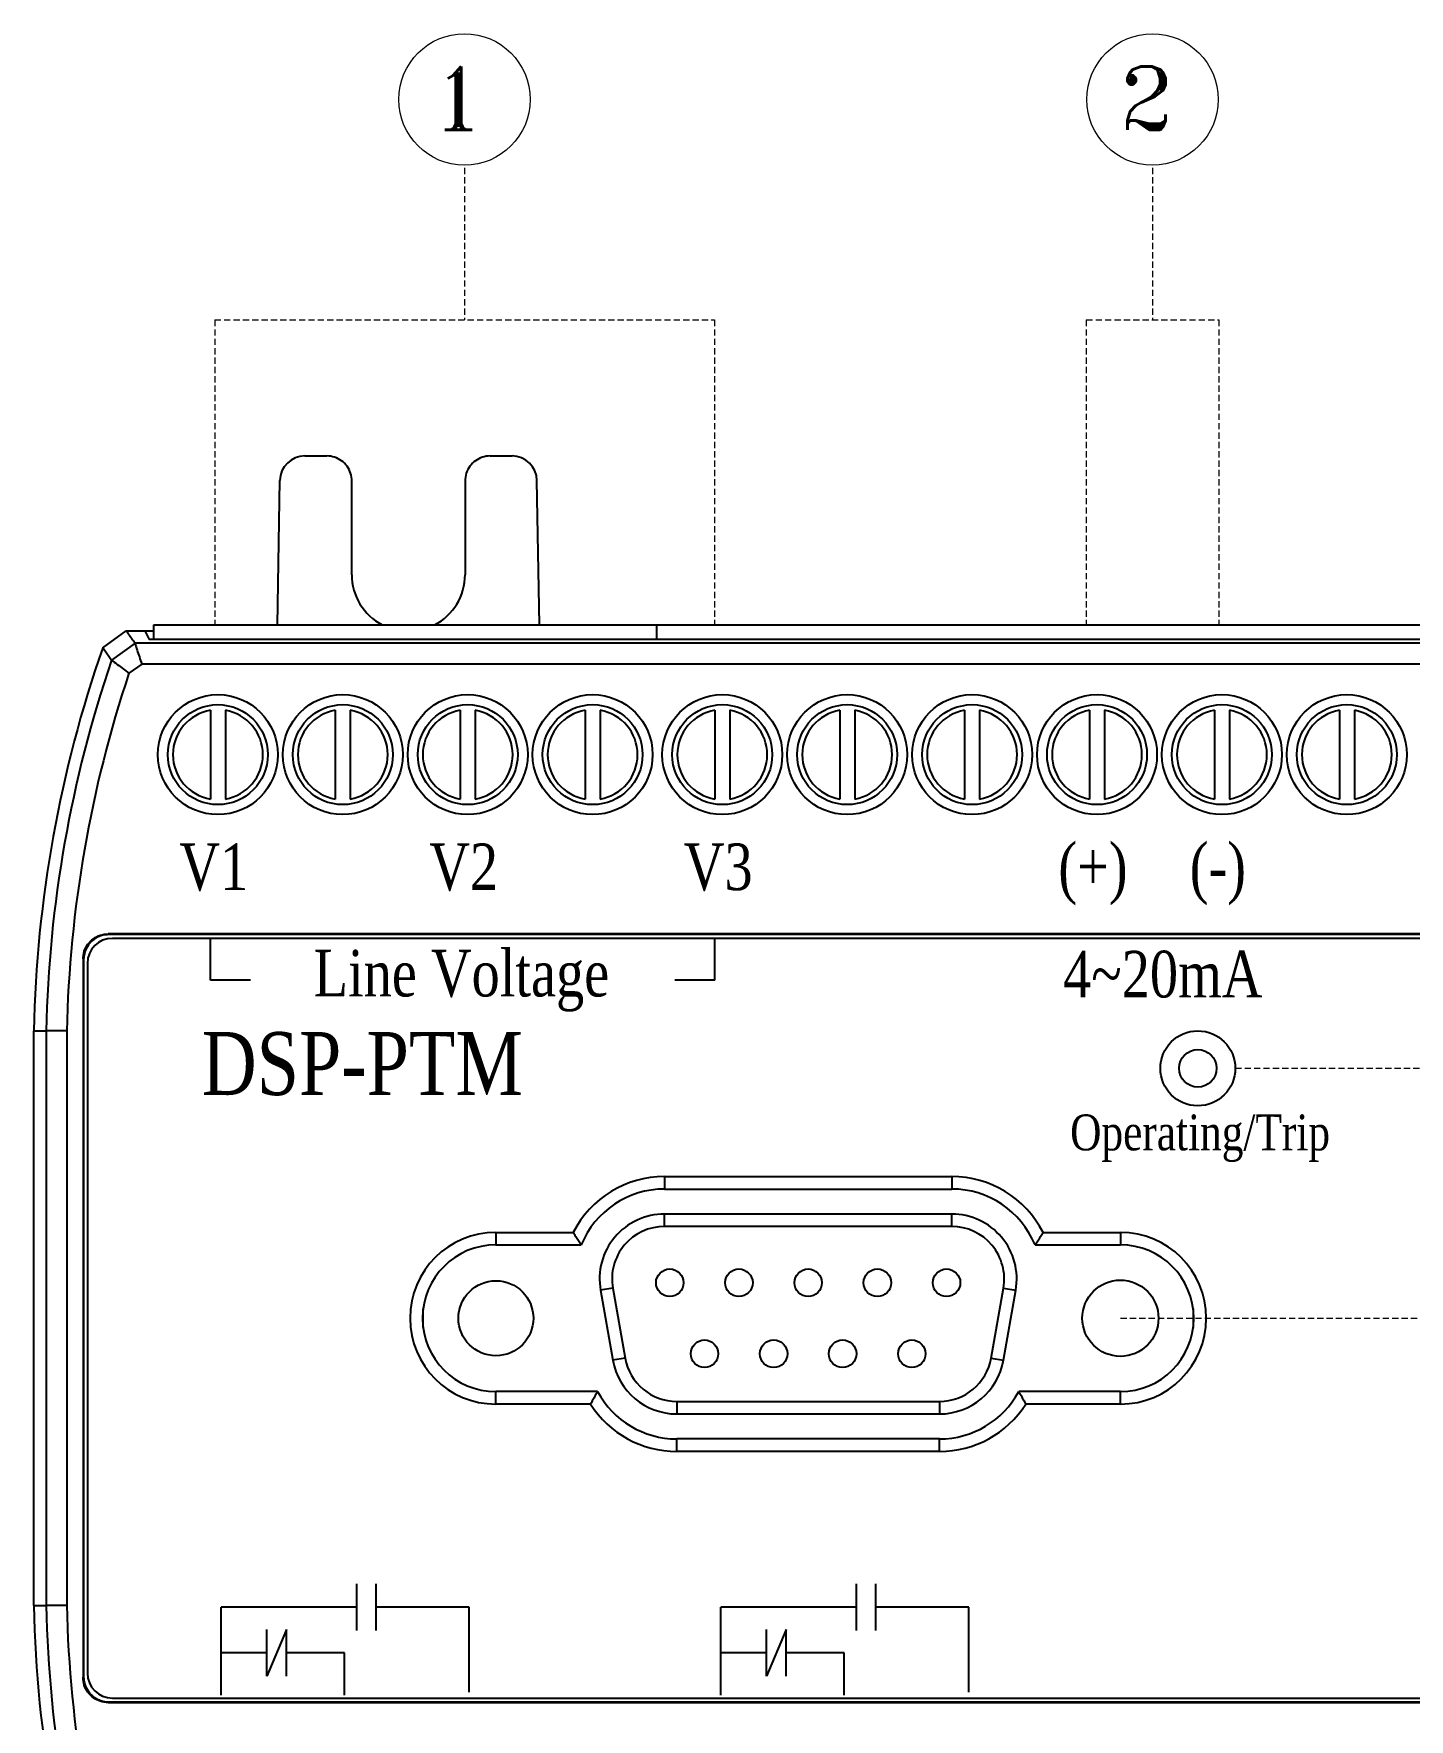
# Model space of a CAD drawing. Header units: millimetres. Extents: x 45 to 885, y 38 to 718.
# Drawn here: x 309.9 to 365, y 241.1 to 308.6 of the extents above; entities that cross this region are included whole.
import ezdxf
from ezdxf.enums import TextEntityAlignment as Align

# ---------------------------------------------------------------- set-up
doc = ezdxf.new("R2010")
doc.units = ezdxf.units.MM
doc.linetypes.add('DASHED2', pattern=[0.375, 0.25, -0.125])
for name, color, linetype in [('02___PRT_ALL_AXES', 7, 'Continuous'), ('03___PRT_ALL_CURVES', 7, 'Continuous'), ('40', 4, 'Continuous'), ('도면층1', 7, 'Continuous')]:
    doc.layers.add(name, color=color, linetype=linetype)
doc.styles.add('SS', font='batang.ttc', dxfattribs={"width": 0.8})
doc.styles.add('STYLE2', font='romant.shx')

msp = doc.modelspace()

# ---------------------------------------------------------------- linework, layer by layer
at = {"color": 1, "linetype": 'DASHED2', "lineweight": 18}
for p, q in [((327.192, 303.207), (327.192, 297.122)), ((354.732, 303.207), (354.732, 297.122)), ((317.192, 297.122), (317.192, 284.93)), ((337.192, 297.122), (337.192, 284.93)), ((352.082, 297.122), (352.082, 284.93)), ((357.382, 297.122), (357.382, 284.93))]:
    msp.add_line(p, q, dxfattribs=at)
at = {"color": 1, "linetype": 'DASHED2', "lineweight": 5}
for p, q in [((317.192, 297.122), (337.192, 297.122)), ((352.082, 297.122), (357.382, 297.122)), ((358.045, 267.18), (392.593, 267.18)), ((353.447, 257.18), (392.593, 257.18))]:
    msp.add_line(p, q, dxfattribs=at)
at = {"color": 7, "linetype": 'Continuous'}
for p, q in [((320.802, 291.68), (321.68, 291.68)), ((328.215, 291.68), (329.093, 291.68)), ((319.702, 284.93), (319.802, 290.698)), ((322.68, 286.93), (322.68, 290.68)), ((327.215, 290.68), (327.215, 286.93)), ((330.193, 284.93), (330.092, 290.698)), ((312.709, 284.009), (313.653, 284.68)), ((313.653, 284.68), (314.757, 284.68)), ((314.399, 284.68), (314.568, 284.341)), ((314.757, 284.93), (334.882, 284.93)), ((314.757, 284.341), (314.757, 284.93)), ((334.882, 284.93), (334.882, 284.341)), ((334.885, 284.93), (385.135, 284.93)), ((334.885, 284.341), (334.885, 284.93)), ((314.007, 284.184), (313.06, 283.506)), ((385.888, 284.184), (314.007, 284.184)), ((385.327, 284.341), (314.568, 284.341)), ((314.273, 283.356), (313.76, 282.989)), ((385.622, 283.356), (314.273, 283.356)), ((317.02, 281.505), (317.02, 277.955)), ((317.62, 281.505), (317.62, 277.955)), ((322.02, 281.505), (322.02, 277.955)), ((322.62, 281.505), (322.62, 277.955)), ((327.02, 281.505), (327.02, 277.955)), ((327.62, 281.505), (327.62, 277.955)), ((332.02, 281.505), (332.02, 277.955)), ((332.62, 281.505), (332.62, 277.955)), ((337.21, 281.505), (337.21, 277.955)), ((337.81, 281.505), (337.81, 277.955)), ((342.21, 281.505), (342.21, 277.955)), ((342.81, 281.505), (342.81, 277.955)), ((347.21, 281.505), (347.21, 277.955)), ((347.81, 281.505), (347.81, 277.955)), ((352.21, 281.505), (352.21, 277.955)), ((352.81, 281.505), (352.81, 277.955)), ((357.21, 281.505), (357.21, 277.955)), ((357.81, 281.505), (357.81, 277.955)), ((362.21, 281.505), (362.21, 277.955)), ((362.81, 281.505), (362.81, 277.955)), ((386.972, 272.554), (312.923, 272.554)), ((312.923, 272.554), (312.947, 272.53)), ((386.948, 272.53), (312.947, 272.53)), ((386.797, 272.38), (313.097, 272.38)), ((317.022, 270.703), (317.022, 272.401)), ((337.212, 270.703), (337.212, 272.401)), ((311.923, 271.555), (311.923, 242.805)), ((311.923, 271.555), (311.947, 271.53)), ((311.947, 271.53), (311.947, 242.83)), ((312.097, 271.38), (312.097, 242.98)), ((309.947, 245.68), (309.947, 268.68)), ((309.947, 268.68), (310.443, 268.675)), ((310.443, 268.675), (310.443, 245.685)), ((311.271, 268.675), (310.443, 268.675)), ((311.271, 268.659), (311.271, 245.701)), ((335.197, 262.85), (335.197, 262.35)), ((335.197, 262.85), (346.697, 262.85)), ((346.697, 262.85), (346.697, 262.35)), ((335.197, 262.35), (346.697, 262.35)), ((335.197, 260.85), (335.197, 261.35)), ((346.697, 261.35), (335.197, 261.35)), ((346.697, 260.85), (346.697, 261.35)), ((328.447, 260.615), (328.447, 260.115)), ((328.447, 260.615), (331.546, 260.615)), ((346.697, 260.85), (335.197, 260.85)), ((350.349, 260.615), (353.447, 260.615)), ((353.447, 260.615), (353.447, 260.115)), ((328.447, 260.115), (331.866, 260.115)), ((350.029, 260.115), (353.447, 260.115)), ((333.129, 258.385), (332.637, 258.299)), ((333.129, 258.385), (333.623, 255.585)), ((348.272, 255.585), (348.766, 258.385)), ((348.766, 258.385), (349.258, 258.299)), ((332.637, 258.299), (333.131, 255.499)), ((348.764, 255.499), (349.258, 258.299)), ((333.623, 255.585), (333.131, 255.499)), ((348.272, 255.585), (348.764, 255.499)), ((328.447, 253.745), (328.447, 254.245)), ((332.521, 254.245), (328.447, 254.245)), ((332.235, 253.745), (328.447, 253.745)), ((335.691, 253.85), (335.691, 253.35)), ((335.691, 253.85), (346.204, 253.85)), ((346.204, 253.85), (346.204, 253.35)), ((353.447, 254.245), (349.374, 254.245)), ((353.447, 253.745), (349.66, 253.745)), ((353.447, 253.745), (353.447, 254.245)), ((335.691, 253.35), (346.204, 253.35)), ((335.691, 251.85), (335.691, 252.35)), ((346.204, 252.35), (335.691, 252.35)), ((346.204, 251.85), (346.204, 252.35)), ((346.204, 251.85), (335.691, 251.85)), ((322.879, 244.687), (322.879, 246.556)), ((323.659, 244.687), (323.659, 246.556)), ((342.879, 244.687), (342.879, 246.556)), ((343.659, 244.687), (343.659, 246.556)), ((309.947, 245.68), (310.443, 245.685)), ((311.271, 245.685), (310.443, 245.685)), ((317.45, 242.097), (317.45, 245.622)), ((327.385, 242.219), (327.385, 245.622)), ((337.45, 242.097), (337.45, 245.622)), ((347.385, 242.219), (347.385, 245.622)), ((319.281, 242.861), (319.281, 244.729)), ((320.061, 242.861), (320.061, 244.729)), ((339.281, 242.861), (339.281, 244.729)), ((340.061, 242.861), (340.061, 244.729)), ((322.385, 242.097), (322.385, 243.795)), ((342.385, 242.097), (342.385, 243.795)), ((311.923, 242.805), (311.947, 242.83)), ((312.923, 241.806), (312.947, 241.83)), ((312.923, 241.806), (386.972, 241.806)), ((312.947, 241.83), (386.948, 241.83)), ((313.097, 241.98), (386.797, 241.98))]:
    msp.add_line(p, q, dxfattribs=at)
for p, q in [((318.62, 270.703), (317.022, 270.703)), ((337.212, 270.703), (335.614, 270.703)), ((322.879, 245.622), (317.45, 245.622)), ((327.385, 245.622), (323.659, 245.622)), ((342.879, 245.622), (337.45, 245.622)), ((347.385, 245.622), (343.659, 245.622)), ((320.061, 244.729), (319.281, 242.861)), ((340.061, 244.729), (339.281, 242.861)), ((319.281, 243.795), (317.45, 243.795)), ((322.385, 243.795), (320.061, 243.795)), ((339.281, 243.795), (337.45, 243.795)), ((342.385, 243.795), (340.061, 243.795))]:
    msp.add_line(p, q)
at = {"color": 0, "linetype": 'ByBlock', "lineweight": 18}
for centre in [(327.192, 305.945), (354.732, 305.945)]:
    msp.add_circle(centre, 2.63, dxfattribs=at)
at = {"color": 7, "linetype": 'Continuous'}
for centre, radius in [((317.32, 279.73), 2.4), ((322.32, 279.73), 2.4), ((327.32, 279.73), 2.4), ((332.32, 279.73), 2.4), ((337.51, 279.73), 2.4), ((342.51, 279.73), 2.4), ((347.51, 279.73), 2.4), ((352.51, 279.73), 2.4), ((357.51, 279.73), 2.4), ((362.51, 279.73), 2.4), ((317.32, 279.73), 2), ((322.32, 279.73), 2), ((327.32, 279.73), 2), ((332.32, 279.73), 2), ((337.51, 279.73), 2), ((342.51, 279.73), 2), ((347.51, 279.73), 2), ((352.51, 279.73), 2), ((357.51, 279.73), 2), ((362.51, 279.73), 2), ((335.407, 258.6), 0.55), ((338.177, 258.6), 0.55), ((340.947, 258.6), 0.55), ((343.717, 258.6), 0.55), ((346.487, 258.6), 0.55), ((336.797, 255.76), 0.55), ((339.567, 255.76), 0.55), ((342.327, 255.76), 0.55), ((345.097, 255.76), 0.55)]:
    msp.add_circle(centre, radius, dxfattribs=at)
for centre, radius, start, end in [((320.802, 290.68), 1, 90, 179), ((329.093, 290.68), 1, 1, 90), ((324.947, 286.93), 2.267, 180, 242.3898), ((324.947, 286.93), 2.267, 297.6102, 0), ((359.936, 267.589), 50, 160.82791, 178.74912), ((359.936, 267.589), 49.504, 161.24388, 178.74287), ((359.936, 267.589), 48.677, 161.5561, 178.73961), ((317.32, 279.73), 1.8, 99.59407, 260.40593), ((317.32, 279.73), 1.8, 279.59407, 80.40593), ((322.32, 279.73), 1.8, 99.59407, 260.40593), ((322.32, 279.73), 1.8, 279.59407, 80.40593), ((327.32, 279.73), 1.8, 99.59407, 260.40593), ((327.32, 279.73), 1.8, 279.59407, 80.40593), ((332.32, 279.73), 1.8, 99.59407, 260.40593), ((332.32, 279.73), 1.8, 279.59407, 80.40593), ((337.51, 279.73), 1.8, 99.59407, 260.40593), ((337.51, 279.73), 1.8, 279.59407, 80.40593), ((342.51, 279.73), 1.8, 99.59407, 260.40593), ((342.51, 279.73), 1.8, 279.59407, 80.40593), ((347.51, 279.73), 1.8, 99.59407, 260.40593), ((347.51, 279.73), 1.8, 279.59407, 80.40593), ((352.51, 279.73), 1.8, 99.59407, 260.40593), ((352.51, 279.73), 1.8, 279.59407, 80.40593), ((357.51, 279.73), 1.8, 99.59407, 260.40593), ((357.51, 279.73), 1.8, 279.59407, 80.40593), ((362.51, 279.73), 1.8, 99.59407, 260.40593), ((362.51, 279.73), 1.8, 279.59407, 80.40593), ((313.097, 271.38), 1, 90, 180), ((335.197, 258.75), 4.1, 90, 152.94355), ((346.697, 258.75), 4.1, 27.05719, 90), ((335.197, 258.75), 3.6, 90, 157.71793), ((346.697, 258.75), 3.6, 22.28207, 90), ((335.197, 258.75), 2.6, 90, 190), ((346.697, 258.75), 2.6, 350, 90), ((328.447, 257.18), 3.435, 90, 270), ((335.197, 258.75), 2.1, 90, 190), ((346.697, 258.75), 2.1, 350, 90), ((353.447, 257.18), 3.435, 270, 90), ((328.447, 257.18), 2.935, 90, 270), ((353.447, 257.18), 2.935, 270, 90), ((335.691, 255.95), 2.6, 190, 270), ((335.691, 255.95), 2.1, 190, 270), ((346.204, 255.95), 2.1, 270, 350), ((346.204, 255.95), 2.6, 270, 350), ((335.691, 255.95), 4.1, 212.5345, 270), ((335.691, 255.95), 3.6, 208.26896, 270), ((346.204, 255.95), 3.6, 270, 331.73104), ((346.204, 255.95), 4.1, 270, 327.4655), ((359.936, 246.772), 50, 181.25088, 199.17209), ((359.936, 246.772), 49.504, 181.25713, 198.75612), ((359.936, 246.772), 48.677, 181.26039, 198.4439), ((313.097, 242.98), 1, 180, 270)]:
    msp.add_arc(centre, radius, start, end, dxfattribs=at)
for points, knots in [([(322.68, 290.68), (322.68, 290.784), (322.647, 290.994), (322.502, 291.278), (322.277, 291.502), (321.994, 291.647), (321.784, 291.68), (321.68, 291.68)], [0, 0, 0, 0, 0.312844, 0.625707, 0.9386, 1.251523, 1.564464, 1.564464, 1.564464, 1.564464]), ([(328.215, 291.68), (328.111, 291.68), (327.901, 291.647), (327.617, 291.502), (327.392, 291.278), (327.248, 290.994), (327.215, 290.784), (327.215, 290.68)], [0, 0, 0, 0, 0.312941, 0.625864, 0.938757, 1.25162, 1.564464, 1.564464, 1.564464, 1.564464]), ([(314.007, 284.184), (313.972, 284.233), (313.895, 284.341), (313.777, 284.506), (313.694, 284.623), (313.653, 284.68)], [0, 0, 0, 0, 0.1789919, 0.3978668, 0.6092519, 0.6092519, 0.6092519, 0.6092519]), ([(313.06, 283.506), (313.026, 283.555), (312.949, 283.665), (312.832, 283.832), (312.749, 283.951), (312.709, 284.009)], [0, 0, 0, 0, 0.1802478, 0.400648, 0.6134957, 0.6134957, 0.6134957, 0.6134957]), ([(314.007, 284.184), (314.037, 284.095), (314.082, 283.909), (314.181, 283.636), (314.241, 283.45), (314.273, 283.356)], [0, 0, 0, 0, 0.2828701, 0.5732651, 0.8697537, 0.8697537, 0.8697537, 0.8697537]), ([(313.06, 283.506), (313.135, 283.449), (313.296, 283.346), (313.523, 283.165), (313.681, 283.049), (313.76, 282.989)], [0, 0, 0, 0, 0.2824675, 0.5729897, 0.8701168, 0.8701168, 0.8701168, 0.8701168]), ([(311.923, 271.555), (311.923, 271.659), (311.956, 271.869), (312.101, 272.152), (312.325, 272.377), (312.609, 272.521), (312.819, 272.554), (312.923, 272.554)], [0, 0, 0, 0, 0.31286, 0.625669, 0.938459, 1.251268, 1.564128, 1.564128, 1.564128, 1.564128]), ([(312.947, 272.53), (312.843, 272.53), (312.633, 272.497), (312.35, 272.353), (312.125, 272.128), (311.981, 271.845), (311.947, 271.634), (311.947, 271.53)], [0, 0, 0, 0, 0.31286, 0.625669, 0.938459, 1.251268, 1.564128, 1.564128, 1.564128, 1.564128]), ([(331.866, 260.115), (331.83, 260.169), (331.758, 260.278), (331.651, 260.444), (331.581, 260.558), (331.546, 260.615)], [0, 0, 0, 0, 0.1941557, 0.3920599, 0.5937228, 0.5937228, 0.5937228, 0.5937228]), ([(350.029, 260.115), (350.065, 260.169), (350.137, 260.278), (350.243, 260.445), (350.314, 260.558), (350.349, 260.615)], [0, 0, 0, 0, 0.1941092, 0.3920094, 0.5937178, 0.5937178, 0.5937178, 0.5937178]), ([(332.521, 254.245), (332.488, 254.191), (332.424, 254.082), (332.329, 253.915), (332.266, 253.802), (332.235, 253.745)], [0, 0, 0, 0, 0.1885286, 0.3805328, 0.5760171, 0.5760171, 0.5760171, 0.5760171]), ([(349.374, 254.245), (349.407, 254.191), (349.471, 254.082), (349.566, 253.915), (349.629, 253.802), (349.66, 253.745)], [0, 0, 0, 0, 0.1885286, 0.3805328, 0.5760171, 0.5760171, 0.5760171, 0.5760171]), ([(312.923, 241.806), (312.819, 241.806), (312.609, 241.839), (312.325, 241.983), (312.101, 242.208), (311.956, 242.491), (311.923, 242.701), (311.923, 242.805)], [0, 0, 0, 0, 0.31286, 0.625669, 0.938459, 1.251268, 1.564128, 1.564128, 1.564128, 1.564128]), ([(311.947, 242.83), (311.947, 242.726), (311.981, 242.516), (312.125, 242.232), (312.35, 242.008), (312.633, 241.863), (312.843, 241.83), (312.947, 241.83)], [0, 0, 0, 0, 0.31286, 0.625669, 0.938459, 1.251268, 1.564128, 1.564128, 1.564128, 1.564128])]:
    msp.add_open_spline(points, degree=3, knots=knots, dxfattribs=at)
at = {"layer": '02___PRT_ALL_AXES', "color": 7, "linetype": 'Continuous'}
for p, q in [((325.542, 256.808), (325.542, 257.554)), ((356.352, 257.552), (356.352, 256.806))]:
    msp.add_line(p, q, dxfattribs=at)
for centre, radius in [((328.447, 257.18), 1.5), ((353.447, 257.18), 1.525)]:
    msp.add_circle(centre, radius, dxfattribs=at)
at = {"layer": '03___PRT_ALL_CURVES', "color": 4, "linetype": 'Continuous'}
msp.add_circle((356.545, 267.18), 0.75, dxfattribs=at)
at = {"layer": '도면층1'}
msp.add_circle((356.545, 267.18), 1.5, dxfattribs=at)

# ---------------------------------------------------------------- texts
at = {"color": 0, "style": 'STYLE2'}
for s, p in [('1', (325.867, 304.735)), ('2', (353.407, 304.735))]:
    msp.add_text(s, height=2.533, dxfattribs=at).set_placement(p)
at = {"color": 7, "linetype": 'Continuous', "style": 'SS', "width": 0.8}
msp.add_text('DSP-PTM', height=2.52, dxfattribs=at).set_placement((316.674, 266.112))
at = {"layer": '40', "color": 0, "style": 'SS', "width": 0.8}
for s, height, p in [('V1', 1.8658, (317.157, 274.31)), ('V2', 1.8658, (327.157, 274.31)), ('V3', 1.8658, (337.347, 274.31)), ('(+)', 1.8658, (352.347, 274.31)), ('(-)', 1.8658, (357.347, 274.31)), ('Line Voltage', 1.86576, (327.068, 270.055)), ('4~20mA', 1.8658, (355.144, 270.015)), ('Operating/Trip', 1.4352, (356.636, 263.899))]:
    msp.add_text(s, height=height, dxfattribs=at).set_placement(p, align=Align.CENTER)

doc.saveas('drawing.dxf')
